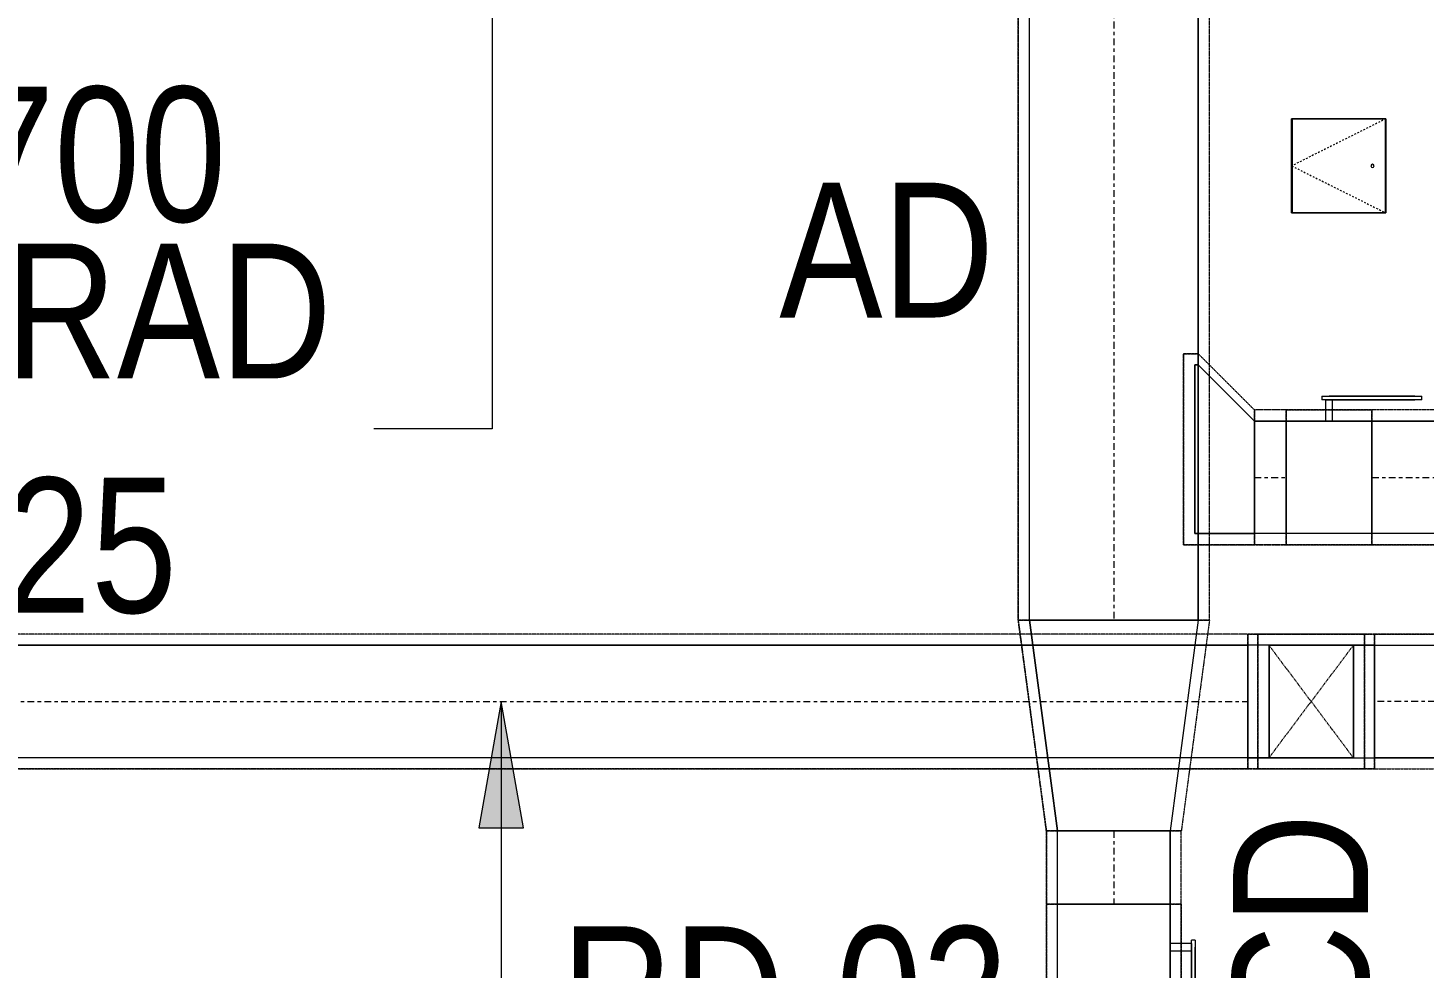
# Model space of a CAD drawing. Header units: inches. Extents: x -83664 to 20107, y -47222 to 19398.
# Drawn here: x -13704 to -11222, y -14062 to -12389 of the extents above; entities that cross this region are included whole.
import ezdxf

# ---------------------------------------------------------------- set-up
doc = ezdxf.new("R2010")
doc.units = ezdxf.units.IN
doc.header["$MEASUREMENT"] = 0
for name, pattern in [('Center', [29.999999, 12, -6, 6, -6]), ('Dash', [6, 3, -3]), ('Dash_2_', [6.35, 3.175, -3.175]), ('Hidden 0_50', [1.0584, 0.5292, -0.5292]), ('Hidden 1_5', [2.2, 1.5, -0.7])]:
    doc.linetypes.add(name, pattern=pattern)
for name, color, linetype, lineweight in [('G-ANNO-TEXT', 7, 'Continuous', 9), ('M-HVAC-DUCT-ANNO', 7, 'Continuous', 9), ('M-HVAC-DUCT-CNTR', 7, 'Center', 9), ('M-HVAC-DUCT-IDEN', 7, 'Continuous', 18), ('Q-SPCQ', 7, 'Continuous', 9), ('Q-SPCQ-HDLN', 7, 'Dash_2_', 9)]:
    doc.layers.add(name, color=color, linetype=linetype, lineweight=lineweight)
doc.layers.add('M-HVAC-DUCT', color=7, linetype='Continuous', lineweight=9, true_color=0xffe97f)
doc.styles.add('Arial Narrow_21', font='ARIALN.TTF', dxfattribs={"height": 240})

# ---------------------------------------------------------------- blocks, each defined once
blk = doc.blocks.new('M_Rectangular Transition - Length - Standard-8295099-FIRST FLOOR AC CONDITIONING LAYOUT - PART A')
at = {"layer": 'M-HVAC-DUCT', "color": 6, "true_color": 0xff00ff}
for p, q in [((0, 150), (0, -150)), ((0, 150), (375, 100)), ((0, 150), (375, 100)), ((0, -150), (0, 150)), ((375, -100), (375, 100)), ((375, 100), (375, -100)), ((0, -150), (375, -100)), ((375, -100), (0, -150))]:
    blk.add_line(p, q, dxfattribs=at)
blk = doc.blocks.new('M_Rectangular Tap - Beveled - Standard-V79-FIRST FLOOR AC CONDITIONING LAYOUT - PART A')
at = {"layer": 'M-HVAC-DUCT', "color": 6, "true_color": 0xff00ff}
for p, q in [((100, 100), (-6.096, 100)), ((-6.096, 100), (100, 100)), ((-6.096, 100), (-6.096, -200)), ((-6.096, -200), (-6.096, 100)), ((100, 100), (100, -100)), ((100, -100), (100, 100)), ((0, -200), (100, -100)), ((0, -200), (100, -100)), ((-6.096, -200), (0, -200)), ((0, -200), (-6.096, -200))]:
    blk.add_line(p, q, dxfattribs=at)
blk = doc.blocks.new('TEMW-ME-DMP-Volume Control Damper - Standard-V27-FIRST FLOOR AC CONDITIONING LAYOUT - PART A')
at = {"layer": 'M-HVAC-DUCT', "color": 6, "true_color": 0xff00ff}
for p, q in [((-165.1, 138.1), (-165.1, 144.4)), ((-152.4, 144.4), (-165.1, 144.4)), ((-165.1, 138.1), (-152.4, 138.1)), ((0, 144.4), (-152.4, 144.4)), ((-152.4, 144.4), (0, 144.4)), ((0, 138.1), (-152.4, 138.1)), ((-152.4, 138.1), (0, 138.1)), ((-6.3, 100), (-6.3, 138.1)), ((6.4, 138.1), (-6.3, 138.1)), ((6.4, 138.1), (-6.3, 138.1)), ((12.7, 144.4), (0, 144.4)), ((0, 138.1), (12.7, 138.1)), ((6.4, 138.1), (6.4, 100)), ((12.7, 144.4), (12.7, 138.1)), ((-76.2, 100), (-76.2, -100)), ((-76.2, -100), (-76.2, 100)), ((76.2, 100), (-76.2, 100)), ((-76.2, 100), (76.2, 100)), ((-76.2, 100), (76.2, 100)), ((-6.3, 100), (6.4, 100)), ((-6.3, 100), (6.4, 100)), ((76.2, 100), (76.2, -100)), ((76.2, -100), (76.2, 100)), ((-76.2, -100), (76.2, -100)), ((-76.2, -100), (76.2, -100)), ((-76.2, -100), (76.2, -100))]:
    blk.add_line(p, q, dxfattribs=at)
blk = doc.blocks.new('VENT ACCESS DOOR - 169x196-8275441-FIRST FLOOR AC CONDITIONING LAYOUT - PART A')
at = {"layer": 'Q-SPCQ'}
for p, q in [((-83.8, -83.8), (-83.8, 83.8)), ((-83.8, 83.8), (83.8, 83.8)), ((83.8, 83.8), (-83.8, 83.8)), ((-83.8, 83.8), (-83.8, -83.8)), ((-83.8, -83.8), (-83.8, 83.8)), ((-83.8, 83.8), (83.8, 83.8)), ((82.9, 82.9), (-82.9, 82.9)), ((-82.9, 82.9), (-82.9, -82.9)), ((82.9, 83.8), (82.9, -83.8)), ((82.9, -82.9), (82.9, 82.9)), ((83.8, -83.8), (83.8, 83.8)), ((83.8, 83.8), (83.8, -83.8)), ((83.8, -83.8), (-83.8, -83.8)), ((-83.8, -83.8), (83.8, -83.8)), ((83.8, -83.8), (-83.8, -83.8)), ((-82.9, -82.9), (82.9, -82.9))]:
    blk.add_line(p, q, dxfattribs=at)
for start, end in [(360, 180), (0, 180), (180, 360), (180, 360)]:
    blk.add_arc((59.9, 0), 2.84, start, end, dxfattribs=at)
at = {"layer": 'Q-SPCQ-HDLN', "linetype": 'Dash'}
for p, q in [((83.8, 83.8), (-83.8, 0)), ((-83.8, 0), (83.8, -83.8))]:
    blk.add_line(p, q, dxfattribs=at)
blk = doc.blocks.new('M_Rec Elbow - Radius - 0_75W-7691802-FIRST FLOOR AC CONDITIONING LAYOUT - PART A')
at = {"layer": 'M-HVAC-DUCT', "color": 30, "true_color": 0xff7f00}
for p, q in [((140109.3, 84884.2), (139959.3, 84884.2)), ((139959.3, 84884.2), (139959.3, 84684.2)), ((139959.3, 84884.2), (140146.8, 84884.2)), ((140109.3, 84884.2), (140109.3, 84684.2)), ((140109.3, 84684.2), (140109.3, 84884.2)), ((140146.8, 84884.2), (140109.3, 84884.2)), ((140146.8, 84884.2), (140146.8, 84684.2)), ((140146.8, 84684.2), (140146.8, 84884.2)), ((139959.3, 84684.2), (140109.3, 84684.2)), ((139959.3, 84684.2), (140146.8, 84684.2)), ((140109.3, 84684.2), (140146.8, 84684.2))]:
    blk.add_line(p, q, dxfattribs=at)
blk = doc.blocks.new('M_Rec Elbow - Radius - 0_75W-V181-FIRST FLOOR AC CONDITIONING LAYOUT - PART A')
at = {"layer": 'M-HVAC-DUCT', "color": 30, "true_color": 0xff7f00}
for p, q in [((139921.8, 84684.2), (139921.8, 84884.2)), ((139921.8, 84884.2), (139921.8, 84684.2)), ((139959.3, 84884.2), (139921.8, 84884.2)), ((140109.3, 84884.2), (139921.8, 84884.2)), ((139959.3, 84684.2), (139959.3, 84884.2)), ((139959.3, 84884.2), (140109.3, 84884.2)), ((140109.3, 84684.2), (140109.3, 84884.2)), ((140109.3, 84884.2), (140109.3, 84684.2)), ((139921.8, 84684.2), (139959.3, 84684.2)), ((140109.3, 84684.2), (139921.8, 84684.2)), ((140109.3, 84684.2), (139959.3, 84684.2))]:
    blk.add_line(p, q, dxfattribs=at)
blk = doc.blocks.new('TEMW-SMBZ-HO-BM-HVAC-00002_rvt-1-FIRST FLOOR AC CONDITIONING LAYOUT - PART A')
at = {"layer": 'M-HVAC-DUCT', "color": 6, "linetype": 'Hidden 0_50', "true_color": 0xff00ff}
for p, q in [((139513.4, 88484), (139513.4, 84928.9)), ((139513.4, 84928.9), (139513.4, 88484)), ((139853.4, 84928.9), (139853.4, 88484)), ((139853.4, 84928.9), (139853.4, 88484)), ((139807.3, 85063), (139807.3, 85403)), ((139807.3, 85403), (139833.4, 85403)), ((139833.4, 85403), (139807.3, 85403)), ((139807.3, 85403), (139807.3, 85063)), ((139833.4, 85403), (139933.4, 85303)), ((139933.4, 85303), (139833.4, 85403)), ((139933.4, 85303), (139933.4, 85063)), ((139933.4, 85063), (139933.4, 85303)), ((139933.4, 85063), (139933.4, 85303)), ((139933.4, 85303), (139933.4, 85063)), ((139990, 85303), (139933.4, 85303)), ((139990, 85303), (139933.4, 85303)), ((139990, 85303), (139990, 85063)), ((140142.4, 85303), (139990, 85303)), ((139990, 85303), (140142.4, 85303)), ((139990, 85063), (139990, 85303)), ((139990, 85063), (139990, 85303)), ((139990, 85303), (139990, 85063)), ((140142.4, 85063), (140142.4, 85303)), ((140142.4, 85303), (140142.4, 85063)), ((141284.3, 85303), (140142.4, 85303)), ((141284.3, 85303), (140142.4, 85303)), ((140142.4, 85063), (140142.4, 85303)), ((140142.4, 85303), (140142.4, 85063)), ((139933.4, 85063), (139807.3, 85063)), ((139807.3, 85063), (139933.4, 85063)), ((139933.4, 85063), (139990, 85063)), ((139990, 85063), (139933.4, 85063)), ((139990, 85063), (140142.4, 85063)), ((140142.4, 85063), (139990, 85063)), ((140142.4, 85063), (141284.3, 85063)), ((141284.3, 85063), (140142.4, 85063)), ((139513.4, 84928.9), (139853.4, 84928.9)), ((139853.4, 84928.9), (139513.4, 84928.9)), ((139513.4, 84928.9), (139563.4, 84553.9)), ((139563.4, 84553.9), (139513.4, 84928.9)), ((139853.4, 84928.9), (139513.4, 84928.9)), ((139513.4, 84928.9), (139853.4, 84928.9)), ((139853.4, 84928.9), (139803.4, 84553.9)), ((139853.4, 84928.9), (139803.4, 84553.9)), ((139563.4, 84553.9), (139803.4, 84553.9)), ((139803.4, 84553.9), (139563.4, 84553.9)), ((139563.4, 84553.9), (139803.4, 84553.9)), ((139803.4, 84553.9), (139563.4, 84553.9)), ((139563.4, 84553.9), (139563.4, 84423.3)), ((139563.4, 84423.3), (139563.4, 84553.9)), ((139803.4, 84423.3), (139803.4, 84553.9)), ((139803.4, 84423.3), (139803.4, 84553.9)), ((139803.4, 84423.3), (139563.4, 84423.3)), ((139563.4, 84423.3), (139563.4, 84270.9)), ((139563.4, 84270.9), (139563.4, 84423.3)), ((139563.4, 84423.3), (139803.4, 84423.3)), ((139563.4, 84423.3), (139803.4, 84423.3)), ((139803.4, 84423.3), (139563.4, 84423.3)), ((139803.4, 84270.9), (139803.4, 84423.3)), ((139803.4, 84423.3), (139803.4, 84270.9))]:
    blk.add_line(p, q, dxfattribs=at)
at = {"layer": 'M-HVAC-DUCT', "color": 6, "true_color": 0xff00ff}
for p, q in [((139533.4, 84928.9), (139533.4, 88484)), ((139533.4, 84928.9), (139533.4, 88484)), ((139833.4, 88484), (139833.4, 84928.9)), ((139833.4, 84928.9), (139833.4, 88484)), ((139827.3, 85383), (139833.4, 85383)), ((139827.3, 85083), (139827.3, 85383)), ((139827.3, 85383), (139827.3, 85083)), ((139833.4, 85383), (139827.3, 85383)), ((139833.4, 85083), (139833.4, 85383)), ((139833.4, 85383), (139833.4, 85083)), ((139933.4, 85283), (139933.4, 85083)), ((139933.4, 85083), (139933.4, 85283)), ((139933.4, 85283), (139990, 85283)), ((139990, 85283), (139933.4, 85283)), ((139990, 85283), (139990, 85083)), ((139990, 85083), (139990, 85283)), ((140142.4, 85283), (140142.4, 85083)), ((140142.4, 85083), (140142.4, 85283)), ((140142.4, 85283), (141284.3, 85283)), ((141284.3, 85283), (140142.4, 85283)), ((139833.4, 85083), (139827.3, 85083)), ((139827.3, 85083), (139833.4, 85083)), ((139990, 85083), (139933.4, 85083)), ((139990, 85083), (139933.4, 85083)), ((141284.3, 85083), (140142.4, 85083)), ((141284.3, 85083), (140142.4, 85083)), ((139833.4, 84928.9), (139533.4, 84928.9)), ((139533.4, 84928.9), (139833.4, 84928.9)), ((139783.4, 84553.9), (139583.4, 84553.9)), ((139583.4, 84553.9), (139783.4, 84553.9)), ((139583.4, 84423.3), (139583.4, 84553.9)), ((139583.4, 84423.3), (139583.4, 84553.9)), ((139783.4, 84553.9), (139783.4, 84423.3)), ((139783.4, 84423.3), (139783.4, 84553.9)), ((139783.4, 84423.3), (139583.4, 84423.3)), ((139583.4, 84423.3), (139783.4, 84423.3))]:
    blk.add_line(p, q, dxfattribs=at)
at = {"layer": 'M-HVAC-DUCT', "color": 30, "linetype": 'Hidden 0_50', "true_color": 0xff7f00}
for p, q in [((139921.8, 84904.2), (136971.6, 84904.2)), ((139921.8, 84904.2), (136971.6, 84904.2)), ((139921.8, 84664.2), (139921.8, 84904.2)), ((139921.8, 84904.2), (139921.8, 84664.2)), ((140129.3, 84904.2), (139921.8, 84904.2)), ((139921.8, 84904.2), (139939.3, 84904.2)), ((139921.8, 84664.2), (139921.8, 84904.2)), ((139921.8, 84904.2), (139921.8, 84664.2)), ((140146.8, 84904.2), (139939.3, 84904.2)), ((139939.3, 84904.2), (140129.3, 84904.2)), ((139939.3, 84664.2), (139939.3, 84904.2)), ((139939.3, 84664.2), (139939.3, 84904.2)), ((139939.3, 84904.2), (140129.3, 84904.2)), ((140129.3, 84904.2), (139939.3, 84904.2)), ((139939.3, 84904.2), (139939.3, 84664.2)), ((140129.3, 84904.2), (139939.3, 84904.2)), ((139939.3, 84904.2), (139939.3, 84664.2)), ((140129.3, 84904.2), (140129.3, 84664.2)), ((140129.3, 84904.2), (140146.8, 84904.2)), ((140129.3, 84904.2), (140129.3, 84664.2)), ((140129.3, 84904.2), (140129.3, 84664.2)), ((140129.3, 84664.2), (140129.3, 84904.2)), ((140129.3, 84664.2), (140129.3, 84904.2)), ((140129.3, 84904.2), (140129.3, 84664.2)), ((140146.8, 84904.2), (140146.8, 84664.2)), ((140146.8, 84664.2), (140146.8, 84904.2)), ((141334.3, 84904.2), (140146.8, 84904.2)), ((140146.8, 84904.2), (141334.3, 84904.2)), ((140146.8, 84664.2), (140146.8, 84904.2)), ((140146.8, 84664.2), (140146.8, 84904.2)), ((136971.6, 84664.2), (139921.8, 84664.2)), ((139921.8, 84664.2), (136971.6, 84664.2)), ((139939.3, 84664.2), (139921.8, 84664.2)), ((139921.8, 84664.2), (140129.3, 84664.2)), ((140129.3, 84664.2), (139939.3, 84664.2)), ((139939.3, 84664.2), (140146.8, 84664.2)), ((140129.3, 84664.2), (139939.3, 84664.2)), ((139939.3, 84664.2), (140129.3, 84664.2)), ((139939.3, 84664.2), (140129.3, 84664.2)), ((140146.8, 84664.2), (140129.3, 84664.2)), ((140146.8, 84664.2), (141334.3, 84664.2)), ((140146.8, 84664.2), (141334.3, 84664.2))]:
    blk.add_line(p, q, dxfattribs=at)
at = {"layer": 'M-HVAC-DUCT', "color": 30, "true_color": 0xff7f00}
for p, q in [((136971.6, 84884.2), (139921.8, 84884.2)), ((139921.8, 84884.2), (136971.6, 84884.2)), ((139921.8, 84884.2), (139921.8, 84684.2)), ((139921.8, 84684.2), (139921.8, 84884.2)), ((140146.8, 84684.2), (140146.8, 84884.2)), ((140146.8, 84884.2), (140146.8, 84684.2)), ((140146.8, 84884.2), (141334.3, 84884.2)), ((140146.8, 84884.2), (141334.3, 84884.2)), ((139921.8, 84684.2), (136971.6, 84684.2)), ((139921.8, 84684.2), (136971.6, 84684.2)), ((141334.3, 84684.2), (140146.8, 84684.2)), ((140146.8, 84684.2), (141334.3, 84684.2))]:
    blk.add_line(p, q, dxfattribs=at)
at = {"layer": 'M-HVAC-DUCT-ANNO', "color": 30, "linetype": 'Hidden 1_5', "true_color": 0xff7f00}
for p, q in [((139959.3, 84684.2), (139959.3, 84884.2)), ((139959.3, 84884.2), (140109.3, 84884.2)), ((140109.3, 84884.2), (139959.3, 84684.2)), ((140109.3, 84684.2), (139959.3, 84884.2)), ((140109.3, 84884.2), (140109.3, 84684.2)), ((140109.3, 84684.2), (139959.3, 84684.2))]:
    blk.add_line(p, q, dxfattribs=at)
at = {"layer": 'M-HVAC-DUCT-CNTR', "color": 6, "true_color": 0xff00ff}
for p, q in [((139683.4, 88484), (139683.4, 84928.9)), ((139933.4, 85183), (139990, 85183)), ((140142.4, 85183), (141284.3, 85183)), ((139683.4, 84553.9), (139683.4, 84423.3))]:
    blk.add_line(p, q, dxfattribs=at)
at = {"layer": 'M-HVAC-DUCT-CNTR', "color": 30, "true_color": 0xff7f00}
for p, q in [((136971.6, 84784.2), (139921.8, 84784.2)), ((141334.3, 84784.2), (140146.8, 84784.2))]:
    blk.add_line(p, q, dxfattribs=at)
at = {"layer": 'M-HVAC-DUCT', "color": 6, "linetype": 'Hidden 0_50', "lineweight": 9, "true_color": 0xff00ff, "extrusion": (0, 0, -1)}
for name, p, rotation in [('M_Rectangular Tap - Beveled - Standard-V79-FIRST FLOOR AC CONDITIONING LAYOUT - PART A', (-139833.4, 85183), 180), ('TEMW-ME-DMP-Volume Control Damper - Standard-V27-FIRST FLOOR AC CONDITIONING LAYOUT - PART A', (-139683.4, 84347.1), 90)]:
    blk.add_blockref(name, p, dxfattribs=dict(at, rotation=rotation))
blk.add_blockref('TEMW-ME-DMP-Volume Control Damper - Standard-V27-FIRST FLOOR AC CONDITIONING LAYOUT - PART A', (-140066.2, 85183), dxfattribs=at)
at = {"layer": 'M-HVAC-DUCT', "color": 6, "linetype": 'Hidden 0_50', "lineweight": 9, "true_color": 0xff00ff, "rotation": 270}
blk.add_blockref('M_Rectangular Transition - Length - Standard-8295099-FIRST FLOOR AC CONDITIONING LAYOUT - PART A', (139683.4, 84928.9), dxfattribs=at)
at = {"layer": 'M-HVAC-DUCT', "color": 6, "linetype": 'Hidden 0_50', "lineweight": 9, "true_color": 0xff00ff}
for name in ['M_Rec Elbow - Radius - 0_75W-V181-FIRST FLOOR AC CONDITIONING LAYOUT - PART A', 'M_Rec Elbow - Radius - 0_75W-7691802-FIRST FLOOR AC CONDITIONING LAYOUT - PART A']:
    blk.add_blockref(name, (0, 0), dxfattribs=at)
at = {"layer": 'Q-SPCQ', "color": 6, "linetype": 'Hidden 0_50', "lineweight": 9, "true_color": 0xff00ff}
blk.add_blockref('VENT ACCESS DOOR - 169x196-8275441-FIRST FLOOR AC CONDITIONING LAYOUT - PART A', (140083.4, 85737.3), dxfattribs=at)
blk = doc.blocks.new('TEMW-SMBZ-HO-BM-HVAC-00002_rvt-2-FIRST FLOOR AC CONDITIONING LAYOUT - PART A')
at = {"layer": 'M-HVAC-DUCT', "color": 6, "linetype": 'Hidden 0_50', "true_color": 0xff00ff}
for p, q in [((139513.4, 88484), (139513.4, 84928.9)), ((139513.4, 84928.9), (139513.4, 88484)), ((139853.4, 84928.9), (139853.4, 88484)), ((139853.4, 84928.9), (139853.4, 88484)), ((139807.3, 85063), (139807.3, 85403)), ((139807.3, 85403), (139833.4, 85403)), ((139833.4, 85403), (139807.3, 85403)), ((139807.3, 85403), (139807.3, 85063)), ((139833.4, 85403), (139933.4, 85303)), ((139933.4, 85303), (139833.4, 85403)), ((139933.4, 85303), (139933.4, 85063)), ((139933.4, 85063), (139933.4, 85303)), ((139933.4, 85063), (139933.4, 85303)), ((139933.4, 85303), (139933.4, 85063)), ((139990, 85303), (139933.4, 85303)), ((139990, 85303), (139933.4, 85303)), ((139990, 85303), (139990, 85063)), ((140142.4, 85303), (139990, 85303)), ((139990, 85303), (140142.4, 85303)), ((139990, 85063), (139990, 85303)), ((139990, 85063), (139990, 85303)), ((139990, 85303), (139990, 85063)), ((140142.4, 85063), (140142.4, 85303)), ((140142.4, 85303), (140142.4, 85063)), ((141284.3, 85303), (140142.4, 85303)), ((141284.3, 85303), (140142.4, 85303)), ((140142.4, 85063), (140142.4, 85303)), ((140142.4, 85303), (140142.4, 85063)), ((139933.4, 85063), (139807.3, 85063)), ((139807.3, 85063), (139933.4, 85063)), ((139933.4, 85063), (139990, 85063)), ((139990, 85063), (139933.4, 85063)), ((139990, 85063), (140142.4, 85063)), ((140142.4, 85063), (139990, 85063)), ((140142.4, 85063), (141284.3, 85063)), ((141284.3, 85063), (140142.4, 85063)), ((139513.4, 84928.9), (139853.4, 84928.9)), ((139853.4, 84928.9), (139513.4, 84928.9)), ((139513.4, 84928.9), (139563.4, 84553.9)), ((139563.4, 84553.9), (139513.4, 84928.9)), ((139853.4, 84928.9), (139513.4, 84928.9)), ((139513.4, 84928.9), (139853.4, 84928.9)), ((139853.4, 84928.9), (139803.4, 84553.9)), ((139853.4, 84928.9), (139803.4, 84553.9)), ((139563.4, 84553.9), (139803.4, 84553.9)), ((139803.4, 84553.9), (139563.4, 84553.9)), ((139563.4, 84553.9), (139803.4, 84553.9)), ((139803.4, 84553.9), (139563.4, 84553.9)), ((139563.4, 84553.9), (139563.4, 84423.3)), ((139563.4, 84423.3), (139563.4, 84553.9)), ((139803.4, 84423.3), (139803.4, 84553.9)), ((139803.4, 84423.3), (139803.4, 84553.9)), ((139803.4, 84423.3), (139563.4, 84423.3)), ((139563.4, 84423.3), (139563.4, 84270.9)), ((139563.4, 84270.9), (139563.4, 84423.3)), ((139563.4, 84423.3), (139803.4, 84423.3)), ((139563.4, 84423.3), (139803.4, 84423.3)), ((139803.4, 84423.3), (139563.4, 84423.3)), ((139803.4, 84270.9), (139803.4, 84423.3)), ((139803.4, 84423.3), (139803.4, 84270.9))]:
    blk.add_line(p, q, dxfattribs=at)
at = {"layer": 'M-HVAC-DUCT', "color": 6, "true_color": 0xff00ff}
for p, q in [((139533.4, 84928.9), (139533.4, 88484)), ((139533.4, 84928.9), (139533.4, 88484)), ((139833.4, 88484), (139833.4, 84928.9)), ((139833.4, 84928.9), (139833.4, 88484)), ((139827.3, 85383), (139833.4, 85383)), ((139827.3, 85083), (139827.3, 85383)), ((139827.3, 85383), (139827.3, 85083)), ((139833.4, 85383), (139827.3, 85383)), ((139833.4, 85083), (139833.4, 85383)), ((139833.4, 85383), (139833.4, 85083)), ((139933.4, 85283), (139933.4, 85083)), ((139933.4, 85083), (139933.4, 85283)), ((139933.4, 85283), (139990, 85283)), ((139990, 85283), (139933.4, 85283)), ((139990, 85283), (139990, 85083)), ((139990, 85083), (139990, 85283)), ((140142.4, 85283), (140142.4, 85083)), ((140142.4, 85083), (140142.4, 85283)), ((140142.4, 85283), (141284.3, 85283)), ((141284.3, 85283), (140142.4, 85283)), ((139833.4, 85083), (139827.3, 85083)), ((139827.3, 85083), (139833.4, 85083)), ((139990, 85083), (139933.4, 85083)), ((139990, 85083), (139933.4, 85083)), ((141284.3, 85083), (140142.4, 85083)), ((141284.3, 85083), (140142.4, 85083)), ((139833.4, 84928.9), (139533.4, 84928.9)), ((139533.4, 84928.9), (139833.4, 84928.9)), ((139783.4, 84553.9), (139583.4, 84553.9)), ((139583.4, 84553.9), (139783.4, 84553.9)), ((139583.4, 84423.3), (139583.4, 84553.9)), ((139583.4, 84423.3), (139583.4, 84553.9)), ((139783.4, 84553.9), (139783.4, 84423.3)), ((139783.4, 84423.3), (139783.4, 84553.9)), ((139783.4, 84423.3), (139583.4, 84423.3)), ((139583.4, 84423.3), (139783.4, 84423.3))]:
    blk.add_line(p, q, dxfattribs=at)
at = {"layer": 'M-HVAC-DUCT', "color": 30, "linetype": 'Hidden 0_50', "true_color": 0xff7f00}
for p, q in [((139921.8, 84904.2), (136971.6, 84904.2)), ((139921.8, 84904.2), (136971.6, 84904.2)), ((139921.8, 84664.2), (139921.8, 84904.2)), ((139921.8, 84904.2), (139921.8, 84664.2)), ((140129.3, 84904.2), (139921.8, 84904.2)), ((139921.8, 84904.2), (139939.3, 84904.2)), ((139921.8, 84664.2), (139921.8, 84904.2)), ((139921.8, 84904.2), (139921.8, 84664.2)), ((140146.8, 84904.2), (139939.3, 84904.2)), ((139939.3, 84904.2), (140129.3, 84904.2)), ((139939.3, 84664.2), (139939.3, 84904.2)), ((139939.3, 84664.2), (139939.3, 84904.2)), ((139939.3, 84904.2), (140129.3, 84904.2)), ((140129.3, 84904.2), (139939.3, 84904.2)), ((139939.3, 84904.2), (139939.3, 84664.2)), ((140129.3, 84904.2), (139939.3, 84904.2)), ((139939.3, 84904.2), (139939.3, 84664.2)), ((140129.3, 84904.2), (140129.3, 84664.2)), ((140129.3, 84904.2), (140146.8, 84904.2)), ((140129.3, 84904.2), (140129.3, 84664.2)), ((140129.3, 84904.2), (140129.3, 84664.2)), ((140129.3, 84664.2), (140129.3, 84904.2)), ((140129.3, 84664.2), (140129.3, 84904.2)), ((140129.3, 84904.2), (140129.3, 84664.2)), ((140146.8, 84904.2), (140146.8, 84664.2)), ((140146.8, 84664.2), (140146.8, 84904.2)), ((141334.3, 84904.2), (140146.8, 84904.2)), ((140146.8, 84904.2), (141334.3, 84904.2)), ((140146.8, 84664.2), (140146.8, 84904.2)), ((140146.8, 84664.2), (140146.8, 84904.2)), ((136971.6, 84664.2), (139921.8, 84664.2)), ((139921.8, 84664.2), (136971.6, 84664.2)), ((139939.3, 84664.2), (139921.8, 84664.2)), ((139921.8, 84664.2), (140129.3, 84664.2)), ((140129.3, 84664.2), (139939.3, 84664.2)), ((139939.3, 84664.2), (140146.8, 84664.2)), ((140129.3, 84664.2), (139939.3, 84664.2)), ((139939.3, 84664.2), (140129.3, 84664.2)), ((139939.3, 84664.2), (140129.3, 84664.2)), ((140146.8, 84664.2), (140129.3, 84664.2)), ((140146.8, 84664.2), (141334.3, 84664.2)), ((140146.8, 84664.2), (141334.3, 84664.2))]:
    blk.add_line(p, q, dxfattribs=at)
at = {"layer": 'M-HVAC-DUCT', "color": 30, "true_color": 0xff7f00}
for p, q in [((136971.6, 84884.2), (139921.8, 84884.2)), ((139921.8, 84884.2), (136971.6, 84884.2)), ((139921.8, 84884.2), (139921.8, 84684.2)), ((139921.8, 84684.2), (139921.8, 84884.2)), ((140146.8, 84684.2), (140146.8, 84884.2)), ((140146.8, 84884.2), (140146.8, 84684.2)), ((140146.8, 84884.2), (141334.3, 84884.2)), ((140146.8, 84884.2), (141334.3, 84884.2)), ((139921.8, 84684.2), (136971.6, 84684.2)), ((139921.8, 84684.2), (136971.6, 84684.2)), ((141334.3, 84684.2), (140146.8, 84684.2)), ((140146.8, 84684.2), (141334.3, 84684.2))]:
    blk.add_line(p, q, dxfattribs=at)
at = {"layer": 'M-HVAC-DUCT-ANNO', "color": 30, "linetype": 'Hidden 1_5', "true_color": 0xff7f00}
for p, q in [((139959.3, 84684.2), (139959.3, 84884.2)), ((139959.3, 84884.2), (140109.3, 84884.2)), ((140109.3, 84884.2), (139959.3, 84684.2)), ((140109.3, 84684.2), (139959.3, 84884.2)), ((140109.3, 84884.2), (140109.3, 84684.2)), ((140109.3, 84684.2), (139959.3, 84684.2))]:
    blk.add_line(p, q, dxfattribs=at)
at = {"layer": 'M-HVAC-DUCT-CNTR', "color": 6, "true_color": 0xff00ff}
for p, q in [((139683.4, 88484), (139683.4, 84928.9)), ((139933.4, 85183), (139990, 85183)), ((140142.4, 85183), (141284.3, 85183)), ((139683.4, 84553.9), (139683.4, 84423.3))]:
    blk.add_line(p, q, dxfattribs=at)
at = {"layer": 'M-HVAC-DUCT-CNTR', "color": 30, "true_color": 0xff7f00}
for p, q in [((136971.6, 84784.2), (139921.8, 84784.2)), ((141334.3, 84784.2), (140146.8, 84784.2))]:
    blk.add_line(p, q, dxfattribs=at)
at = {"layer": 'M-HVAC-DUCT', "color": 6, "linetype": 'Hidden 0_50', "lineweight": 9, "true_color": 0xff00ff, "extrusion": (0, 0, -1)}
for name, p, rotation in [('M_Rectangular Tap - Beveled - Standard-V79-FIRST FLOOR AC CONDITIONING LAYOUT - PART A', (-139833.4, 85183), 180), ('TEMW-ME-DMP-Volume Control Damper - Standard-V27-FIRST FLOOR AC CONDITIONING LAYOUT - PART A', (-139683.4, 84347.1), 90)]:
    blk.add_blockref(name, p, dxfattribs=dict(at, rotation=rotation))
blk.add_blockref('TEMW-ME-DMP-Volume Control Damper - Standard-V27-FIRST FLOOR AC CONDITIONING LAYOUT - PART A', (-140066.2, 85183), dxfattribs=at)
at = {"layer": 'M-HVAC-DUCT', "color": 6, "linetype": 'Hidden 0_50', "lineweight": 9, "true_color": 0xff00ff, "rotation": 270}
blk.add_blockref('M_Rectangular Transition - Length - Standard-8295099-FIRST FLOOR AC CONDITIONING LAYOUT - PART A', (139683.4, 84928.9), dxfattribs=at)
at = {"layer": 'M-HVAC-DUCT', "color": 6, "linetype": 'Hidden 0_50', "lineweight": 9, "true_color": 0xff00ff}
for name in ['M_Rec Elbow - Radius - 0_75W-V181-FIRST FLOOR AC CONDITIONING LAYOUT - PART A', 'M_Rec Elbow - Radius - 0_75W-7691802-FIRST FLOOR AC CONDITIONING LAYOUT - PART A']:
    blk.add_blockref(name, (0, 0), dxfattribs=at)
at = {"layer": 'Q-SPCQ', "color": 6, "linetype": 'Hidden 0_50', "lineweight": 9, "true_color": 0xff00ff}
blk.add_blockref('VENT ACCESS DOOR - 169x196-8275441-FIRST FLOOR AC CONDITIONING LAYOUT - PART A', (140083.4, 85737.3), dxfattribs=at)

msp = doc.modelspace()

# ---------------------------------------------------------------- hatches: boundary and pattern name
at = {"layer": 'M-HVAC-DUCT-IDEN', "lineweight": 9}
msp.add_hatch(color=256, dxfattribs=at).paths.add_polyline_path([(-12863, -13588), (-12902.6, -13813), (-12823.3, -13813)])

# ---------------------------------------------------------------- linework, layer by layer
for p, q in [((-12879, -11899), (-12879, -13102.8)), ((-12879, -13102.8), (-13089.2, -13102.8)), ((-12863, -13588), (-12902.6, -13813)), ((-12823.3, -13813), (-12863, -13588)), ((-12863, -13588), (-12863, -14622.3)), ((-12902.6, -13813), (-12823.3, -13813))]:
    msp.add_line(p, q, dxfattribs=at)

# ---------------------------------------------------------------- block references
at = {"lineweight": 5}
for name in ['TEMW-SMBZ-HO-BM-HVAC-00002_rvt-1-FIRST FLOOR AC CONDITIONING LAYOUT - PART A', 'TEMW-SMBZ-HO-BM-HVAC-00002_rvt-2-FIRST FLOOR AC CONDITIONING LAYOUT - PART A']:
    msp.add_blockref(name, (-151456.7, -98372.2), dxfattribs=at)

# ---------------------------------------------------------------- texts
at = {"layer": 'G-ANNO-TEXT', "char_height": 240, "attachment_point": 1, "style": 'Arial Narrow_21'}
for s, insert, width in [('AD', (-12368.1, -12664.7), 481.012), ('RD-02', (-12755.7, -13988.2), 1010.126)]:
    msp.add_mtext(s, dxfattribs=dict(at, insert=insert, width=width))
at = {"layer": 'G-ANNO-TEXT', "insert": (-11561.3, -14367.5), "char_height": 240, "width": 733.544, "attachment_point": 1, "rotation": 90, "style": 'Arial Narrow_21'}
msp.add_mtext('VCD', dxfattribs=at)
at = {"layer": 'M-HVAC-DUCT-IDEN', "lineweight": 9, "char_height": 240, "attachment_point": 1, "style": 'Arial Narrow_21'}
for s, insert, width in [('BOD : 3700', (-14788.3, -12494.1), 1803.797), ('200x200 RAD', (-14875.7, -12773.2), 2152.531), ('BOD : 3425', (-14875.7, -13189.9), 1803.797)]:
    msp.add_mtext(s, dxfattribs=dict(at, insert=insert, width=width))

doc.saveas('drawing.dxf')
